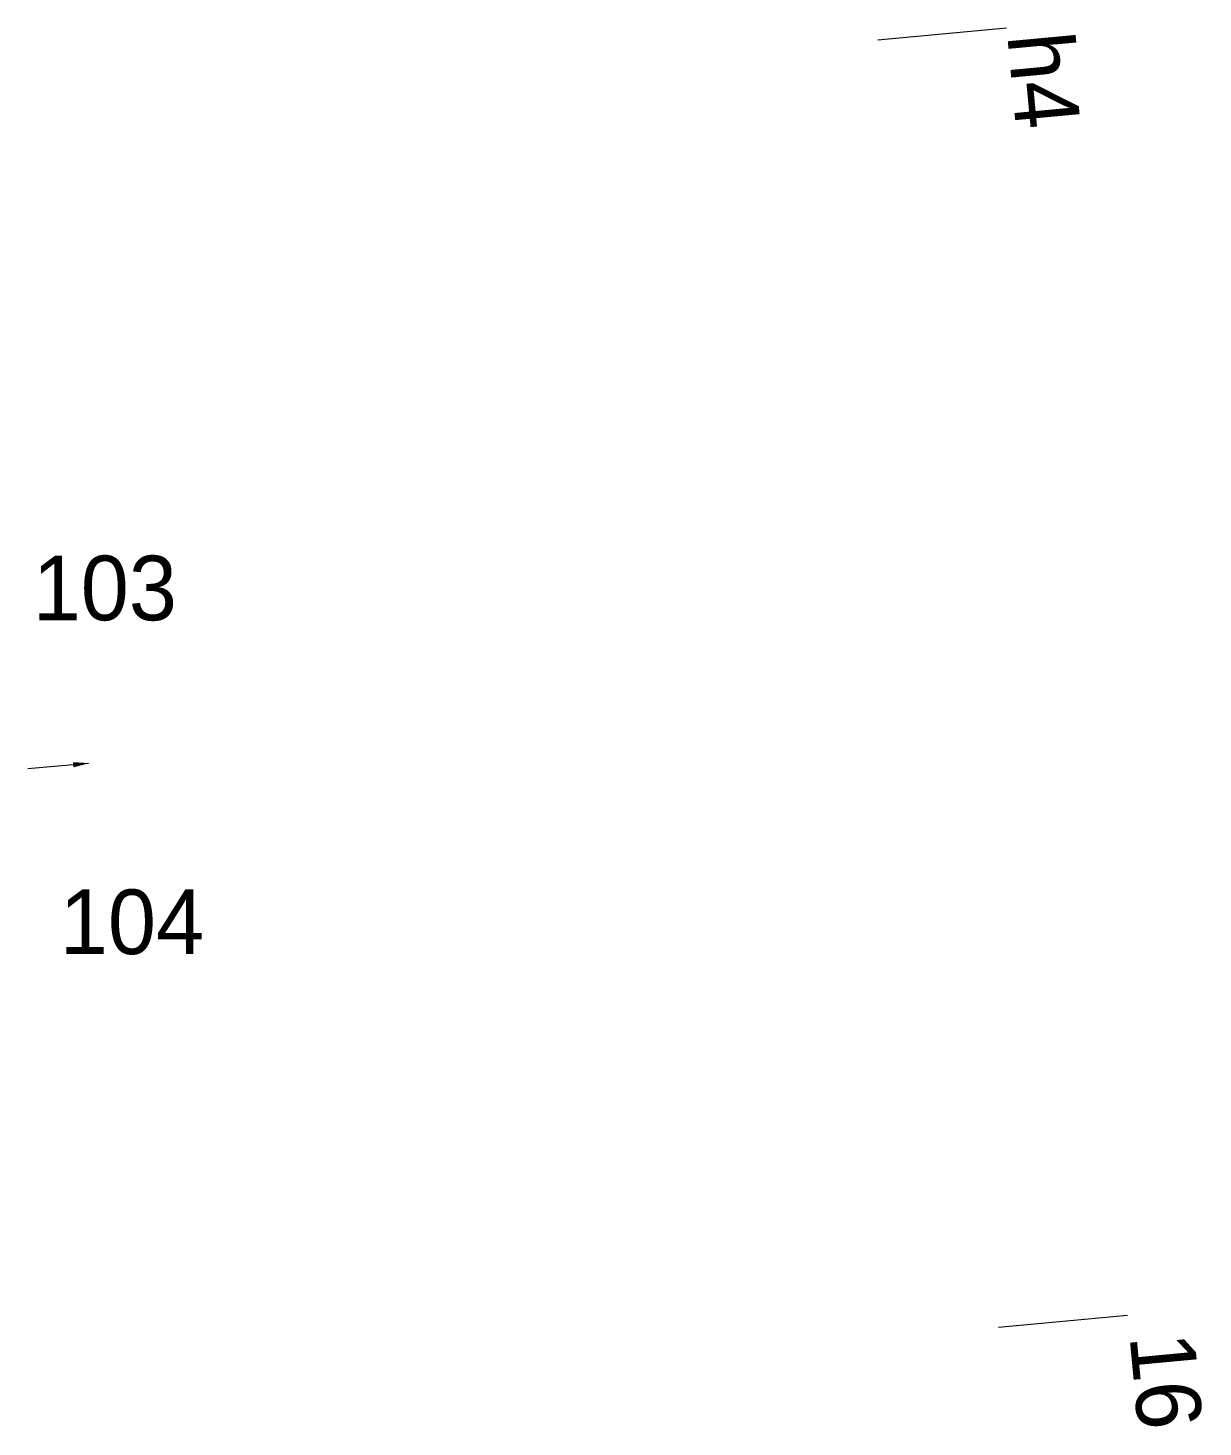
# Model space of a CAD drawing. Header units: metres. Extents: x 535281 to 535678, y 1836935 to 1837211.
# Drawn here: x 535437.44 to 535473.78, y 1837005.22 to 1837048.51 of the extents above; entities that cross this region are included whole.
import ezdxf
from ezdxf.enums import TextEntityAlignment as Align

# ---------------------------------------------------------------- set-up
doc = ezdxf.new("R2010")
doc.units = ezdxf.units.M
doc.header["$MEASUREMENT"] = 0
for name, color, linetype, lineweight in [('Level 2', 1, 'Continuous', 0), ('Level 4', 1, 'Continuous', 0), ('Level 42', 1, 'Continuous', 0)]:
    doc.layers.add(name, color=color, linetype=linetype, lineweight=lineweight)
doc.styles.add('Style-CHAR_FAST_FONT', font='CHAR_FAST_FONT.shx')

msp = doc.modelspace()

# ---------------------------------------------------------------- linework, layer by layer
at = {"layer": 'Level 2', "color": 7, "linetype": 'Continuous', "lineweight": 0}
for p, q in [((535463.73, 1837048.14), (535467.71, 1837048.51)), ((535467.46, 1837008.31), (535471.45, 1837008.68))]:
    msp.add_line(p, q, dxfattribs=at)
at = {"layer": 'Level 42', "color": 7, "linetype": 'Continuous', "lineweight": 0}
msp.add_line((535439.31, 1837025.75), (535437.44, 1837025.58), dxfattribs=at)
msp.add_line((535439.31, 1837025.75), (535437.44, 1837025.58), dxfattribs=at)
at = {"layer": 'Level 42', "color": 7, "linetype": 'Continuous', "lineweight": 0, "extrusion": (0, 0, -1)}
msp.add_solid([(-535438.85, 1837025.63), (-535439.34, 1837025.76), (-535438.83, 1837025.79)], dxfattribs=at)
msp.add_solid([(-535438.85, 1837025.63), (-535439.34, 1837025.76), (-535438.83, 1837025.79)], dxfattribs=at)

# ---------------------------------------------------------------- texts
at = {"layer": 'Level 2', "color": 7, "linetype": 'Continuous', "lineweight": 0, "char_height": 2, "attachment_point": 1, "rotation": 275.356, "line_spacing_factor": 0.828316, "style": 'Style-CHAR_FAST_FONT'}
for s, insert in [('h4\\P', (535469.72, 1837048.47)), ('16\\P', (535473.502, 1837008.215))]:
    msp.add_mtext(s, dxfattribs=dict(at, insert=insert))
at = {"layer": 'Level 4', "color": 1, "linetype": 'Continuous', "lineweight": 0, "style": 'Style-CHAR_FAST_FONT'}
for s, p in [('103', (535439.816, 1837031.18)), ('104', (535440.656, 1837020.85))]:
    msp.add_text(s, height=2, dxfattribs=at).set_placement(p, align=Align.MIDDLE_CENTER)

doc.saveas('drawing.dxf')
